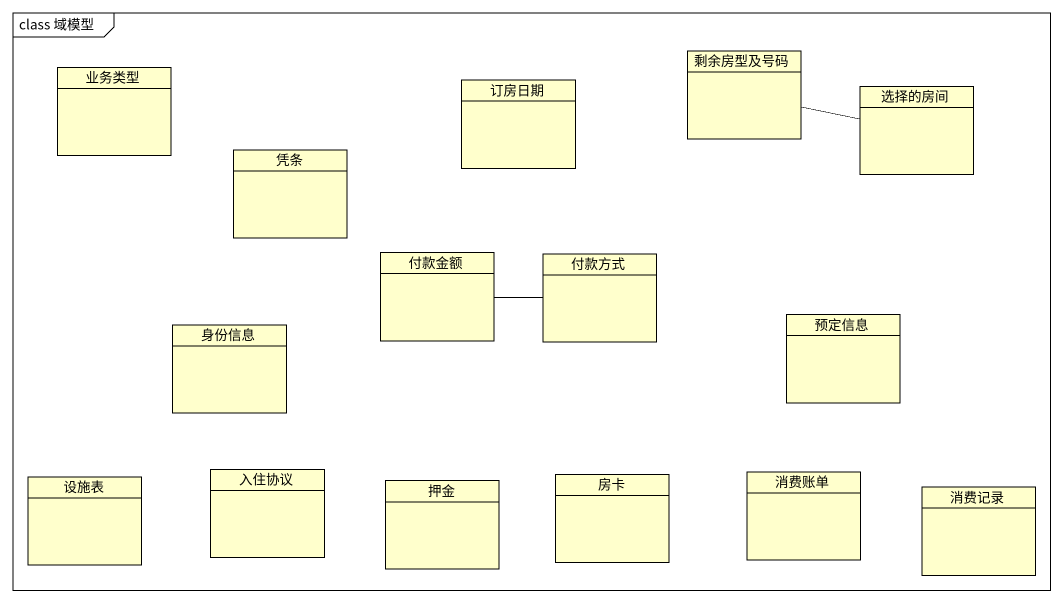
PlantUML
@startuml
mainframe class 域模型
hide circle
hide empty members
class 业务类型
class 订房日期
class 剩余房型及号码
class 选择的房间
class 凭条
class 付款金额
class 付款方式
class 身份信息
class 预定信息
class 设施表
class 入住协议
class 押金
class 房卡
class 消费账单
class 消费记录
剩余房型及号码 -right- 选择的房间
付款金额 -right- 付款方式
@enduml
